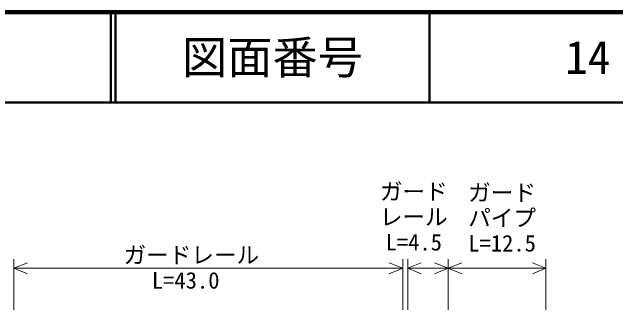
# Model space of a CAD drawing. Units: millimetres, scale not verified. Extents: x 40000 to 680000, y 20000 to 380000.
# Drawn here: x 497826 to 564609, y 347840 to 380000 of the extents above; entities that cross this region are included whole.
import ezdxf
from ezdxf.enums import TextEntityAlignment as Align

# ---------------------------------------------------------------- set-up
doc = ezdxf.new("R2010")
doc.units = ezdxf.units.MM
doc.header["$LTSCALE"] = 1000
for name, color, linetype, lineweight in [('M-STR-HTXT', 7, 'Continuous', 13), ('M-TTL', 2, 'Continuous', 140), ('M-TTL-LINE', 7, 'Continuous', 50)]:
    doc.layers.add(name, color=color, linetype=linetype, lineweight=lineweight)
doc.layers.add('M-TTL-TXT', color=7, linetype='Continuous')
doc.styles.add('ＭＳ ゴシック', font='')
doc.styles.get('ＭＳ ゴシック').set_extended_font_data('MS Gothic')

msp = doc.modelspace()

# ---------------------------------------------------------------- linework, layer by layer
at = {"layer": 'M-STR-HTXT'}
for p, q in [((498035, 333136), (498035, 352670)), ((541047, 333136), (541047, 352670)), ((541585, 333136), (541585, 352670)), ((546057, 333136), (546057, 352670)), ((556875, 342171), (556875, 352670)), ((498035, 351670), (499535, 352270)), ((541047, 351670), (539547, 352270)), ((541585, 351670), (543085, 352270)), ((546057, 351670), (544557, 352270)), ((546057, 351670), (547557, 352270)), ((556875, 351670), (555375, 352270)), ((498035, 351670), (541047, 351670)), ((498035, 351670), (499535, 351070)), ((541047, 351670), (539547, 351070)), ((541585, 351670), (546057, 351670)), ((541585, 351670), (543085, 351070)), ((546057, 351670), (544557, 351070)), ((546057, 351670), (556875, 351670)), ((546057, 351670), (547557, 351070)), ((556875, 351670), (555375, 351070))]:
    msp.add_line(p, q, dxfattribs=at)
at = {"layer": 'M-TTL'}
msp.add_line((680000, 380000), (40000, 380000), dxfattribs=at)
at = {"layer": 'M-TTL-LINE'}
for p, q in [((508747, 380000), (508747, 370000)), ((509247, 380000), (509247, 370000)), ((543997, 380000), (543997, 370000)), ((40000, 370000), (680000, 370000))]:
    msp.add_line(p, q, dxfattribs=at)

# ---------------------------------------------------------------- texts
at = {"layer": 'M-STR-HTXT', "style": 'ＭＳ ゴシック'}
for s, p in [('ガード', (542254, 358687)), ('ガード', (552022, 358573)), ('レール', (542254, 355887)), ('パイプ', (552022, 355773)), ('L=4.5', (542254, 353087)), ('L=12.5', (552022, 352973)), ('ガードレール', (517652, 351670)), ('L=43.0', (517027, 348870))]:
    msp.add_text(s, height=1833, dxfattribs=at).set_placement(p, align=Align.BOTTOM_CENTER)
at = {"layer": 'M-TTL-TXT', "style": 'ＭＳ ゴシック'}
for s, p in [('図面番号', (526622, 375000)), ('14', (561497, 375000))]:
    msp.add_text(s, height=3666, dxfattribs=at).set_placement(p, align=Align.MIDDLE_CENTER)

doc.saveas('drawing.dxf')
